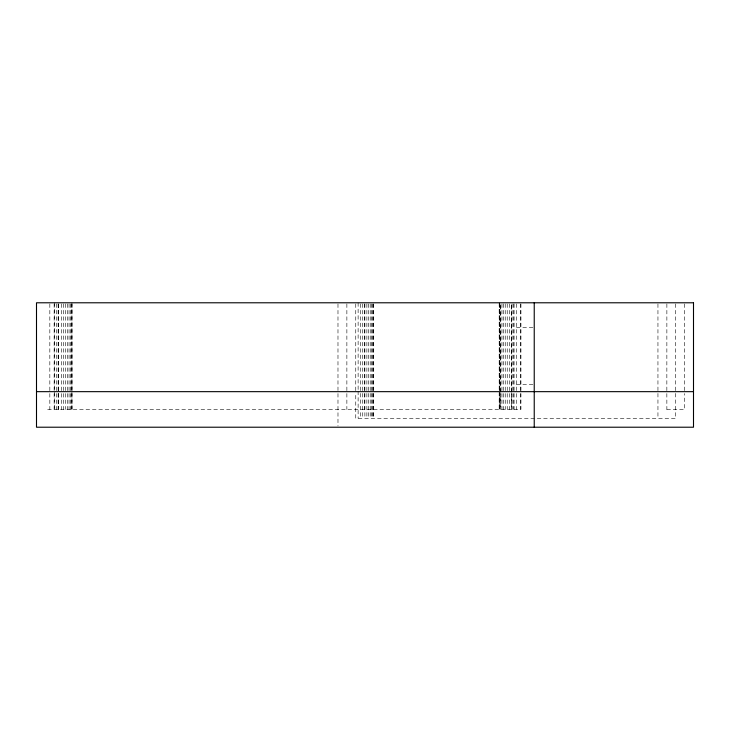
<?xml version="1.0" encoding="UTF-8"?>
<svg xmlns="http://www.w3.org/2000/svg" width="730" height="730" viewBox="0 0 730 730"><rect width="100%" height="100%" fill="white"/><g stroke="black" fill="none" stroke-linecap="round" stroke-linejoin="round"><path stroke-width="0.55" stroke-dasharray="3.65 2.74" d="M516.457 327.67L533.119 327.67M516.457 384.555L533.119 384.555M47.669 409.439L520.892 409.439L520.892 393.552M666.846 409.439L684.603 409.439L684.603 393.552M684.603 303.917L684.576 392.421M675.724 303.917L675.724 392.275M675.724 393.406L675.724 418.327L355.756 418.327L355.756 393.406M666.873 303.917L666.846 392.421M666.846 393.552L666.873 409.439M657.949 303.917L657.949 392.275M657.949 393.406L657.949 418.327M520.892 303.917L520.892 392.421M520.773 303.917L520.773 392.421M520.773 393.552L520.773 409.439M516.457 303.917L516.457 392.421M516.457 393.552L516.457 409.439M514.075 303.917L514.066 392.421M514.075 393.552L514.066 409.439M513.226 303.917L513.226 392.421M513.226 393.552L513.226 409.439M512.013 303.917L512.131 392.421M512.013 393.552L512.131 409.439M509.403 303.917L509.421 392.421M509.403 393.552L509.421 409.439M507.222 303.917L507.25 392.421M507.222 393.552L507.25 409.439M505.224 303.917L505.251 392.421M505.224 393.552L505.251 409.439M503.454 303.917L503.481 392.421M503.481 393.552L503.454 409.439M501.966 303.917L501.948 392.421M501.966 393.552L501.948 409.439M499.886 303.917L499.867 392.421M499.886 393.552L499.867 409.439M499.384 302.786L499.384 409.439L499.338 393.552M499.356 303.917L499.338 392.421M499.183 302.786L499.183 409.439M373.532 303.917L373.532 392.275M373.532 393.406L373.514 418.327M373.167 303.917L373.167 392.275M373.167 393.406L373.167 418.327M372.482 303.917L372.482 392.275M372.482 393.406L372.482 418.327M371.497 303.917L371.497 392.275M371.497 393.406L371.497 418.327M370.21 303.917L370.21 392.275M370.21 393.406L370.21 418.327M368.659 303.917L368.659 392.275M368.659 393.406L368.659 418.327M366.871 303.917L366.871 392.275M366.871 393.406L366.871 418.327M364.881 303.917L364.881 392.275M364.881 393.406L364.881 418.327M364.644 303.917L364.644 392.421M364.644 393.552L364.644 409.439M362.737 303.917L362.737 392.275M362.737 393.406L362.737 418.327M360.465 303.917L360.465 392.275M360.465 393.406L360.465 418.327M358.12 302.786L358.12 390.012M358.12 391.143L358.12 418.327M355.756 303.917L355.756 392.275M346.869 303.917L346.869 392.421M346.869 393.552L346.869 409.439M337.981 303.926L337.981 390.523M337.981 393.525L337.981 426.001M72.069 303.917L72.087 392.421M72.069 393.552L72.087 409.439M71.914 302.786L71.914 409.439M71.266 303.917L71.266 392.421M71.266 393.552L71.266 409.439M70.317 303.917L70.317 392.421M70.317 393.552L70.317 409.439M69.049 303.917L69.049 392.421M69.049 393.552L69.049 409.439M67.47 303.917L67.47 392.421M67.47 393.552L67.47 409.439M65.627 303.917L65.627 392.421M65.627 393.552L65.627 409.439M63.565 303.917L63.565 392.421M63.565 393.552L63.565 409.439M61.329 303.917L61.329 392.421M61.329 393.552L61.329 409.439M58.719 303.917L58.719 392.421M58.719 393.552L58.719 409.439M58.291 303.917L58.291 392.421M58.291 393.552L58.291 409.439M58.126 303.917L58.126 392.421M58.126 393.552L58.126 409.439M56.557 303.917L56.557 392.421M56.557 393.552L56.557 409.439M54.275 302.786L54.275 409.439M54.139 303.917L54.139 392.421M54.139 393.552L54.139 409.439M49.832 303.917L49.832 392.421M49.832 393.552L49.832 409.439M511.712 392.421L511.712 303.917L511.703 392.421M511.712 409.439L511.712 393.552L511.703 409.439M500.762 392.421L500.762 303.917L500.743 392.421M500.762 409.439L500.762 393.552L500.743 409.439"/><path stroke-width="1.09" d="M36.5 391.663L693.5 391.663M534.232 302.786L534.232 427.214M693.5 302.786L36.5 302.786L36.5 427.214L693.5 427.214L693.5 302.786"/></g></svg>
